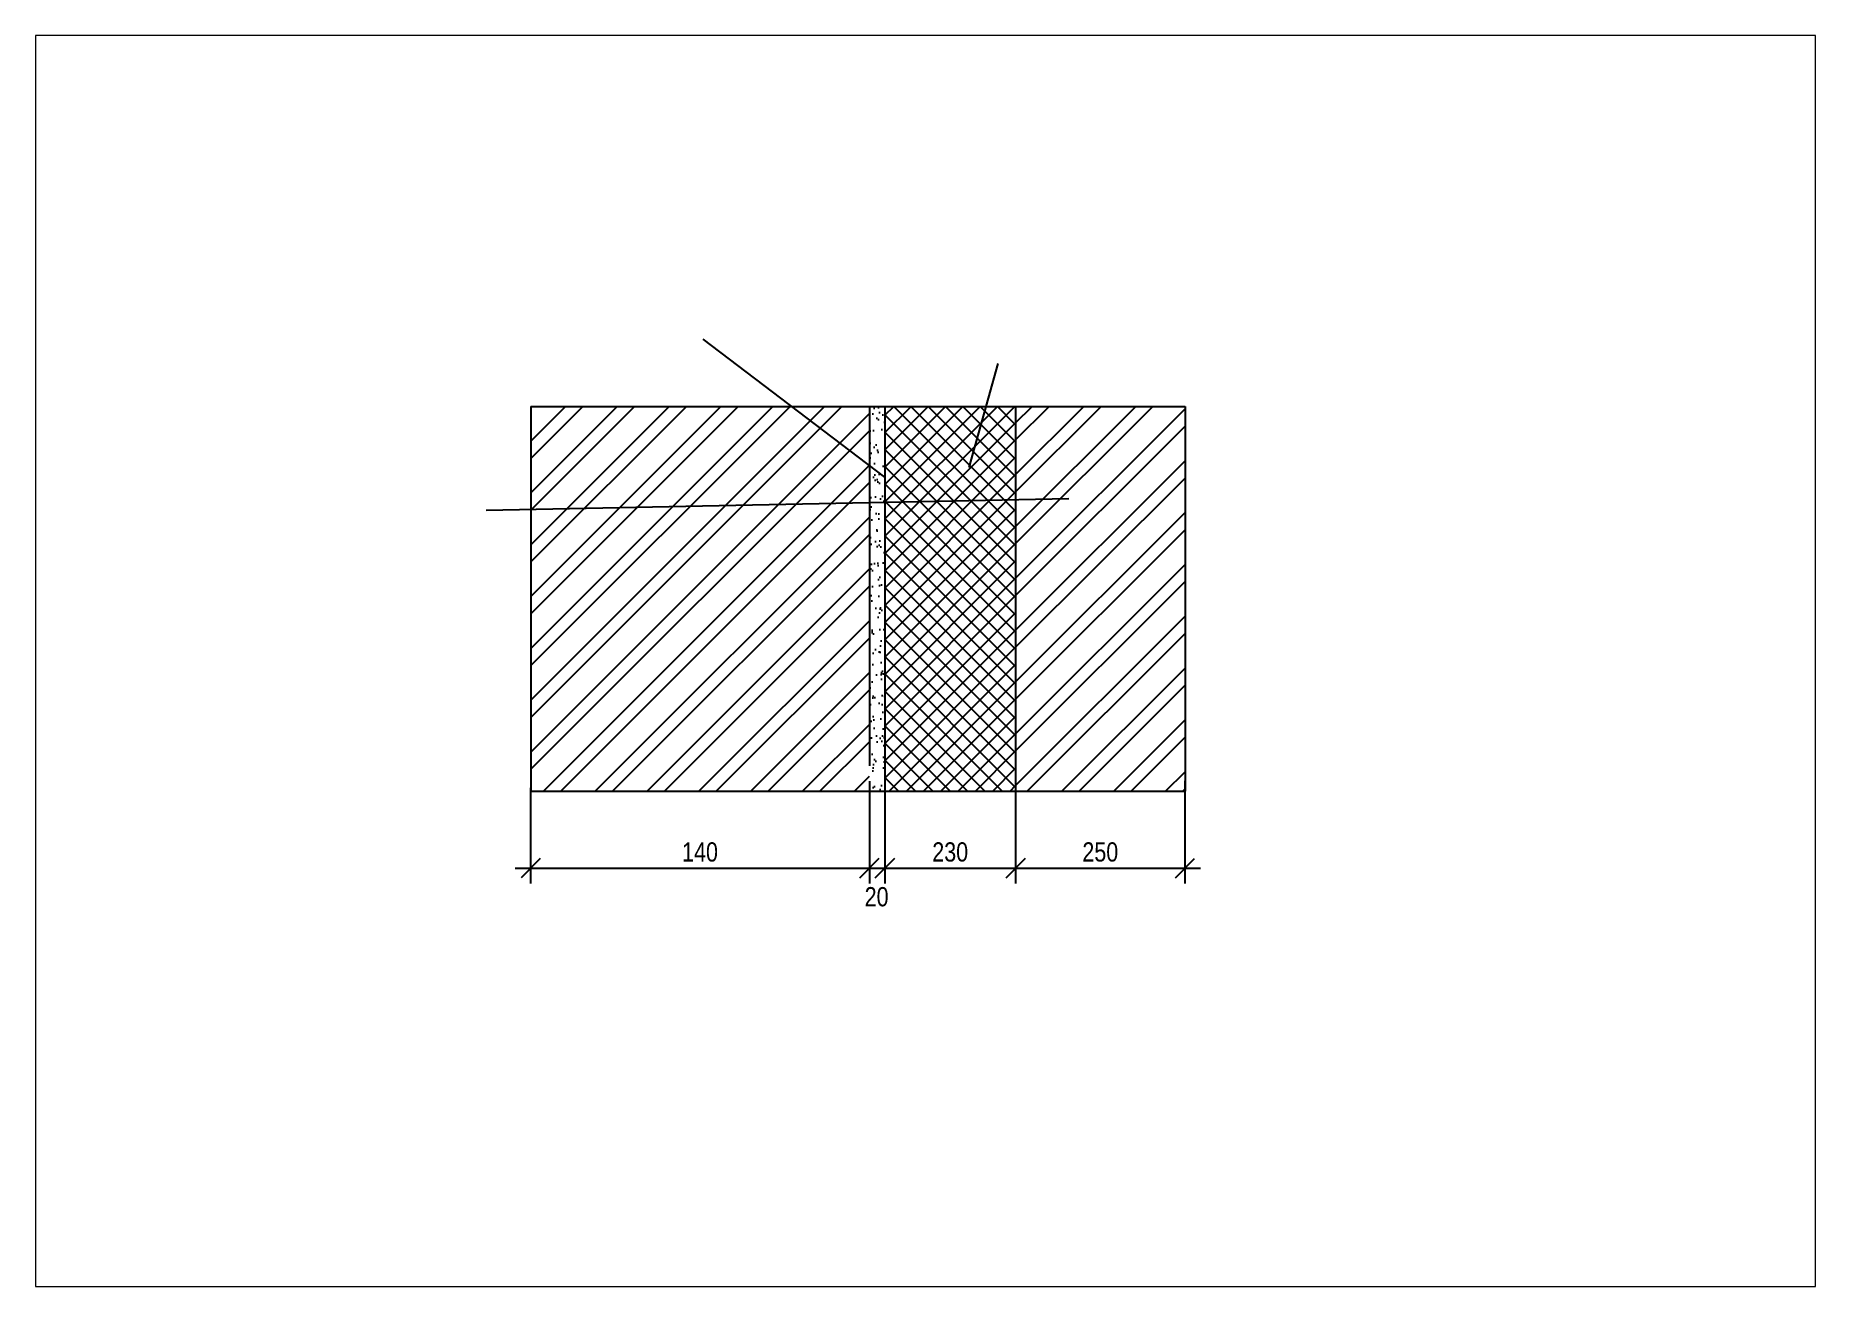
# Paper-space layout 'Стеновое ограждение' of a CAD drawing. Header units: millimetres. Extents: x 29 to 260, y 20 to 183.
# The model-space entities are those that its viewports show. They can reach past a viewport. Long polylines and large blocks are cut down to what shows.
import ezdxf

# ---------------------------------------------------------------- set-up
doc = ezdxf.new("R2010")
doc.units = ezdxf.units.MM
doc.layers.add('Видовой экран', color=7, linetype='Continuous', plot=False)
doc.styles.add('_ТЕКСТОВЫЙ', font='arial.ttf', dxfattribs={"width": 0.8})
doc.dimstyles.new('_GOST(Annotative)', dxfattribs={"dimscale": 100, "dimtxt": 2.5, "dimasz": 2.5, "dimexe": 2, "dimexo": 2, "dimgap": 0.8, "dimtad": 1, "dimtxsty": '_ТЕКСТОВЫЙ', "dimblk": 'OBLIQUE', "dimcen": 2.5, "dimdle": 2, "dimaunit": 1, "dimadec": 0, "dimazin": 0, "dimtfac": 1, "dimtmove": 1, "dimatfit": 3, "dimldrblk": 'DOT', "dimfxl": 1, "dimarcsym": 2})

# ---------------------------------------------------------------- blocks, each defined once
blk = doc.blocks.new('_Oblique')
at = {"color": 0, "linetype": 'ByBlock', "lineweight": -2}
blk.add_line((-0.5, -0.5), (0.5, 0.5), dxfattribs=at)
blk = doc.blocks.new('*D1086')
at = {"color": 0, "lineweight": -2, "transparency": 16777216}
for p, q in [((271988, -46377), (271988, -47621)), ((276388, -46292), (276388, -47621)), ((271788, -47421), (276588, -47421))]:
    blk.add_line(p, q, dxfattribs=at)
at = {"layer": 'Defpoints', "color": 0, "transparency": 16777216}
for p in [(271988, -46177), (276388, -46092), (276388, -47421)]:
    blk.add_point(p, dxfattribs=at)
at = {"color": 0, "lineweight": -2, "transparency": 16777216, "xscale": 250, "yscale": 250, "zscale": 250, "rotation": 180}
blk.add_blockref('_Oblique', (271988, -47421), dxfattribs=at)
at = {"color": 0, "lineweight": -2, "transparency": 16777216, "xscale": 250, "yscale": 250, "zscale": 250}
blk.add_blockref('_Oblique', (276388, -47421), dxfattribs=at)
at = {"color": 0, "transparency": 16777216, "insert": (274188, -47213), "char_height": 250, "attachment_point": 5, "style": '_ТЕКСТОВЫЙ'}
blk.add_mtext('140', dxfattribs=at)
blk = doc.blocks.new('_Dot')
at = {"color": 0, "linetype": 'ByBlock', "lineweight": -2}
blk.add_line((-0.5, 0), (-1, 0), dxfattribs=at)
at = {"color": 0, "linetype": 'ByBlock', "lineweight": 25, "const_width": 0.5}
blk.add_lwpolyline([(-0.25, 0, 1), (0.25, 0, 1)], format="xyb", close=True, dxfattribs=at)
blk = doc.blocks.new('*D1087')
at = {"color": 0, "lineweight": -2, "transparency": 16777216}
for p, q in [((276388, -46292), (276388, -47621)), ((276588, -46279), (276588, -47621)), ((276188, -47421), (276788, -47421))]:
    blk.add_line(p, q, dxfattribs=at)
at = {"layer": 'Defpoints', "color": 0, "transparency": 16777216}
for p in [(276388, -46092), (276588, -46079), (276588, -47421)]:
    blk.add_point(p, dxfattribs=at)
at = {"color": 0, "lineweight": -2, "transparency": 16777216, "xscale": 250, "yscale": 250, "zscale": 250, "rotation": 180}
blk.add_blockref('_Oblique', (276388, -47421), dxfattribs=at)
at = {"color": 0, "lineweight": -2, "transparency": 16777216, "xscale": 250, "yscale": 250, "zscale": 250}
blk.add_blockref('_Oblique', (276588, -47421), dxfattribs=at)
at = {"color": 0, "transparency": 16777216, "insert": (276482, -47795), "char_height": 250, "attachment_point": 5, "style": '_ТЕКСТОВЫЙ'}
blk.add_mtext('20', dxfattribs=at)
blk = doc.blocks.new('*D1088')
at = {"color": 0, "lineweight": -2, "transparency": 16777216}
for p, q in [((276588, -46279), (276588, -47621)), ((278288, -46425), (278288, -47621)), ((276388, -47421), (278488, -47421))]:
    blk.add_line(p, q, dxfattribs=at)
at = {"layer": 'Defpoints', "color": 0, "transparency": 16777216}
for p in [(276588, -46079), (278288, -46225), (278288, -47421)]:
    blk.add_point(p, dxfattribs=at)
at = {"color": 0, "lineweight": -2, "transparency": 16777216, "xscale": 250, "yscale": 250, "zscale": 250, "rotation": 180}
blk.add_blockref('_Oblique', (276588, -47421), dxfattribs=at)
at = {"color": 0, "lineweight": -2, "transparency": 16777216, "xscale": 250, "yscale": 250, "zscale": 250}
blk.add_blockref('_Oblique', (278288, -47421), dxfattribs=at)
at = {"color": 0, "transparency": 16777216, "insert": (277438, -47213), "char_height": 250, "attachment_point": 5, "style": '_ТЕКСТОВЫЙ'}
blk.add_mtext('230', dxfattribs=at)
blk = doc.blocks.new('*D1089')
at = {"color": 0, "lineweight": -2, "transparency": 16777216}
for p, q in [((278288, -46425), (278288, -47621)), ((280488, -46288), (280488, -47621)), ((278088, -47421), (280688, -47421))]:
    blk.add_line(p, q, dxfattribs=at)
at = {"layer": 'Defpoints', "color": 0, "transparency": 16777216}
for p in [(278288, -46225), (280488, -46088), (280488, -47421)]:
    blk.add_point(p, dxfattribs=at)
at = {"color": 0, "lineweight": -2, "transparency": 16777216, "xscale": 250, "yscale": 250, "zscale": 250, "rotation": 180}
blk.add_blockref('_Oblique', (278288, -47421), dxfattribs=at)
at = {"color": 0, "lineweight": -2, "transparency": 16777216, "xscale": 250, "yscale": 250, "zscale": 250}
blk.add_blockref('_Oblique', (280488, -47421), dxfattribs=at)
at = {"color": 0, "transparency": 16777216, "insert": (279388, -47213), "char_height": 250, "attachment_point": 5, "style": '_ТЕКСТОВЫЙ'}
blk.add_mtext('250', dxfattribs=at)

msp = doc.modelspace()

# ---------------------------------------------------------------- hatches: boundary and pattern name
h = msp.add_hatch()
h.set_pattern_fill('ANSI32', color=256, scale=50)
h.paths.add_polyline_path([(276388.44436, -41420.81278), (271988.44436, -41420.81278), (271988.44436, -46420.81278), (276388.44436, -46420.81278)])
h.paths.add_polyline_path([(280488.44436, -41420.81278), (278288.44436, -41420.81278), (278288.44436, -46420.81278), (280488.44436, -46420.81278)])
h = msp.add_hatch()
h.set_pattern_fill('AR-SAND', color=256, scale=4.4)
h.paths.add_polyline_path([(276588.44436, -41420.81278), (276388.44436, -41420.81278), (276388.44436, -46420.81278), (276588.44436, -46420.81278)])
h = msp.add_hatch()
h.set_pattern_fill('ANSI37', color=256, scale=50)
h.paths.add_polyline_path([(278288.44436, -41420.81278), (276588.44436, -41420.81278), (276588.44436, -46420.81278), (278288.44436, -46420.81278)])

# ---------------------------------------------------------------- linework, layer by layer
for p, q in [((271988.44436, -41420.81278), (271988.44436, -46420.81278)), ((271988.44436, -41420.81278), (280488.44436, -41420.81278)), ((276388.44436, -41420.81278), (276388.44436, -46092.4297)), ((276588.44436, -41420.81278), (276588.44436, -46420.81278)), ((278288.44436, -41420.81278), (278288.44436, -46420.81278)), ((280488.44436, -41420.81278), (280488.44436, -46420.81278)), ((271988.44436, -46420.81278), (280488.44436, -46420.81278))]:
    msp.add_line(p, q)
for points in [[(276588.44436, -42338.88495), (274227.1602, -40548.30879)], [(277685.90357, -42215.07038), (278059.9751, -40865.35817)], [(278979.8884, -42623.81619), (271410.44483, -42773.78317)]]:
    msp.add_lwpolyline(points)

# ---------------------------------------------------------------- dimensions: what is measured, and where the dimension line sits
for base, p1, p2, text, picture, middle in [((276388.44436, -47420.81278), (271988.44436, -46177.22795), (276388.44436, -46092.4297), '140', '*D1086', (274188.44436, -47213.16953)), ((278288.44436, -47420.81278), (276588.44436, -46078.71084), (278288.44436, -46225.38993), '230', '*D1088', (277438.44436, -47213.08426)), ((280488.44436, -47420.81278), (278288.44436, -46225.38993), (280488.44436, -46088.19848), '250', '*D1089', (279388.44436, -47213.16953))]:
    dim = msp.add_linear_dim(base=base, p1=p1, p2=p2, text=text, dimstyle='_GOST(Annotative)')
    dim.commit()
    dim.dimension.update_dxf_attribs({"geometry": picture, "text_midpoint": middle})
dim = msp.add_linear_dim(base=(276588.44436, -47420.81278), p1=(276388.44436, -46092.4297), p2=(276588.44436, -46078.71084), text='20', dimstyle='_GOST(Annotative)', override={"dimtmove": 2})
dim.commit()
dim.dimension.update_dxf_attribs({"geometry": '*D1087', "text_midpoint": (276481.69221, -47795.36892), "dimtype": 160})

psp = doc.layouts.new('Стеновое ограждение')

# ---------------------------------------------------------------- viewports
at = {"layer": 'Видовой экран'}
psp.add_viewport(center=(144.5, 101.6), size=(231.21, 162.56), view_center_point=(277116.66435, -44729.84326), view_height=16256.0002708, dxfattribs=at)

doc.saveas('drawing.dxf')
